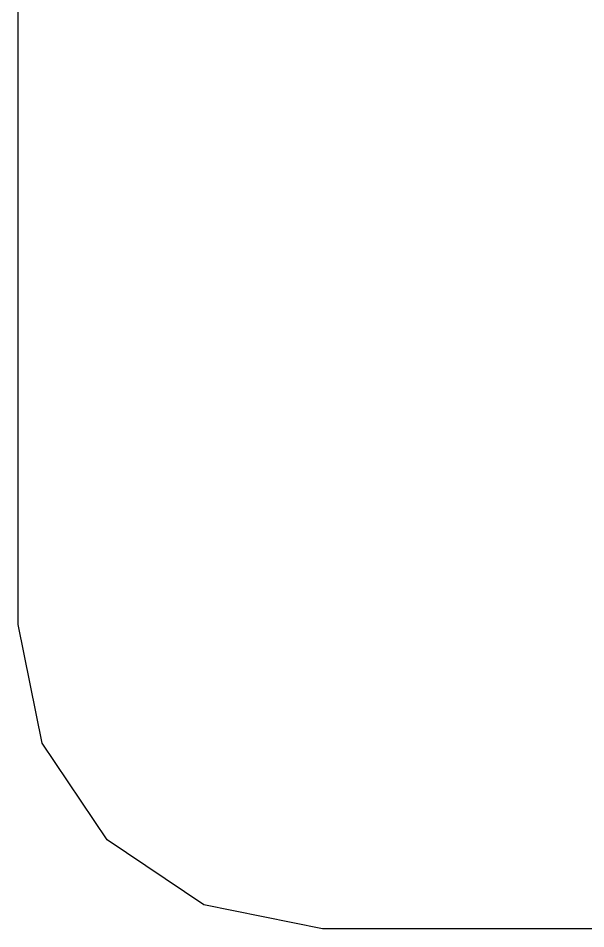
# Model space of a CAD drawing. Extents: x -16 to 63, y -3 to 108.
# Drawn here: x 35.12 to 38.188, y 79.404 to 84.325 of the extents above; entities that cross this region are included whole.
import ezdxf

# ---------------------------------------------------------------- set-up
doc = ezdxf.new("R2010")
doc.units = 0

msp = doc.modelspace()

# ---------------------------------------------------------------- linework, layer by layer
at = {"layer": 'Layer 1'}
for p, q in [((35.1205, 81.0484), (35.1205, 91.7207)), ((35.249352, 80.407019), (35.1205, 81.0484)), ((35.601163, 79.884364), (35.249352, 80.407019)), ((36.123818, 79.532552), (35.601163, 79.884364)), ((36.7652, 79.4037), (36.123818, 79.532552)), ((47.4376, 79.4037), (36.7652, 79.4037))]:
    msp.add_line(p, q, dxfattribs=at)

doc.saveas('drawing.dxf')
